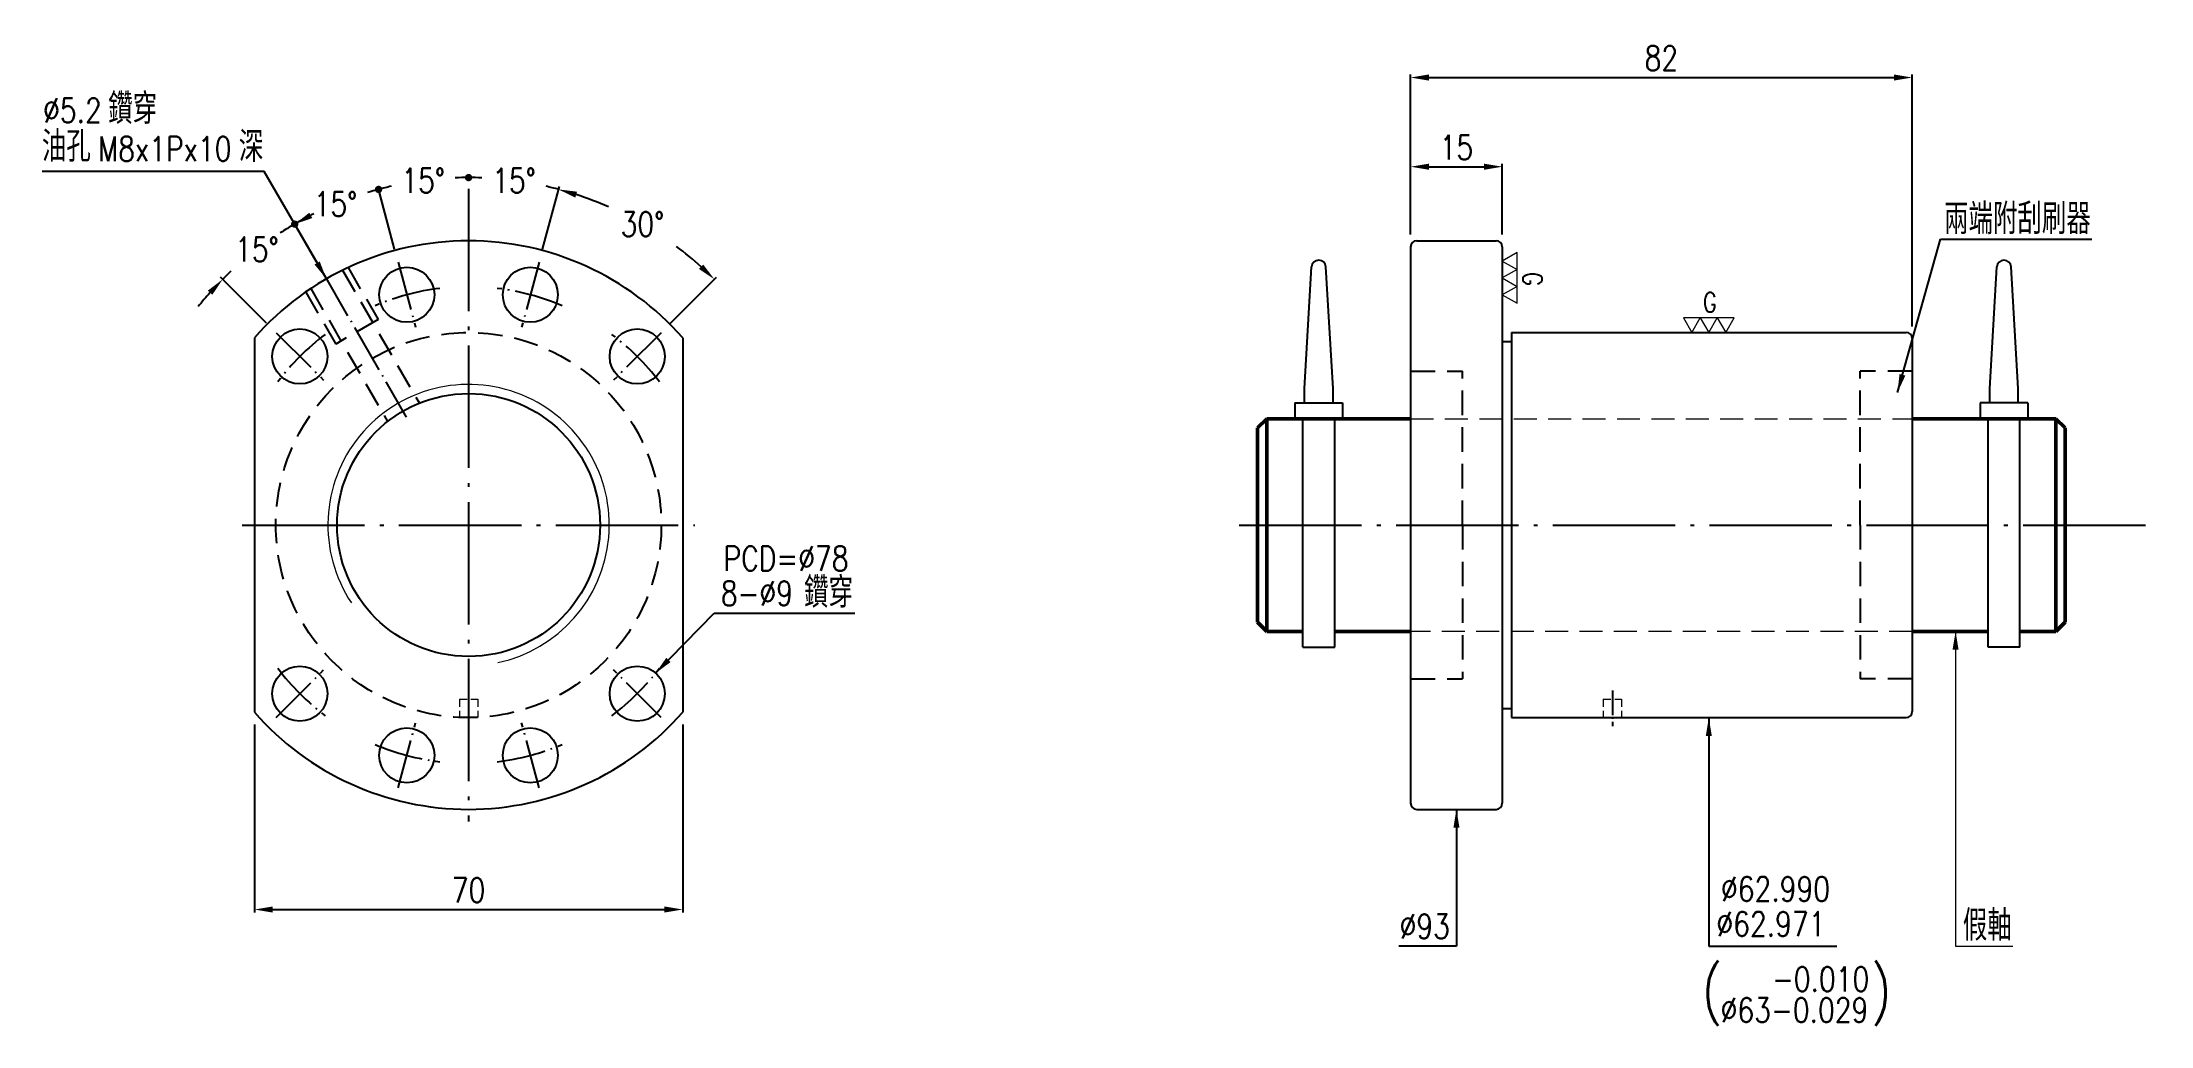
# Model space of a CAD drawing. Header units: millimetres. Extents: x 2692 to 3037, y 343 to 504.
import ezdxf
from ezdxf.enums import TextEntityAlignment as Align

# ---------------------------------------------------------------- set-up
doc = ezdxf.new("R2010")
doc.units = ezdxf.units.MM
doc.header["$LTSCALE"] = 10
for name, pattern in [('C', [2.5625, 2, -0.25, 0.0625, -0.25]), ('H', [0.75, 0.5, -0.25]), ('HIDDEN', [0.375, 0.25, -0.125])]:
    doc.linetypes.add(name, pattern=pattern)
doc.layers.get('0').update_dxf_attribs({"linetype": 'CONTINUOUS'})
doc.layers.get('DEFPOINTS').update_dxf_attribs({"linetype": 'CONTINUOUS'})
for name, color, linetype, lineweight in [('03', 6, 'CONTINUOUS', 15), ('04', 4, 'CONTINUOUS', 5), ('05', 5, 'HIDDEN', 9), ('3', 4, 'CONTINUOUS', 15), ('AM_0', 7, 'CONTINUOUS', 50)]:
    doc.layers.add(name, color=color, linetype=linetype, lineweight=lineweight)
for name, color, linetype in [('C', 5, 'C'), ('DIM', 6, 'CONTINUOUS'), ('H', 2, 'H'), ('txt', 3, 'CONTINUOUS')]:
    doc.layers.add(name, color=color, linetype=linetype)
doc.styles.add('SIMPLEX', font='SIMPLEX.shx', dxfattribs={"width": 0.8, "height": 4, "bigfont": 'chineset.shx'})
doc.dimstyles.new('STANDARD$0', dxfattribs={"dimscale": 0, "dimtxt": 4, "dimasz": 3, "dimexe": 2, "dimexo": 2, "dimgap": 1.7, "dimtad": 1, "dimdec": 3, "dimrnd": 0.0005, "dimdsep": 46, "dimtxsty": 'SIMPLEX', "dimcen": 0.09, "dimclrd": 6, "dimclre": 6, "dimclrt": 3, "dimadec": 1, "dimazin": 2, "dimtp": -0.1, "dimtm": 0.2, "dimtfac": 1, "dimtdec": 3, "dimtmove": 2, "dimatfit": 3, "dimfxl": 0, "dimtvp": 0.790698, "dimarcsym": 0})
doc.dimstyles.new('STANDARD$2', dxfattribs={"dimscale": 0, "dimtxt": 4, "dimasz": 3, "dimexe": 2.2, "dimexo": 2.2, "dimgap": 2.2, "dimtad": 0, "dimtih": 1, "dimtoh": 1, "dimdec": 3, "dimrnd": 0.0005, "dimdsep": 46, "dimtxsty": 'SIMPLEX', "dimcen": 0.09, "dimclrd": 6, "dimclre": 6, "dimclrt": 3, "dimadec": 1, "dimazin": 2, "dimtp": -0.1, "dimtm": 0.2, "dimtfac": 1, "dimtdec": 3, "dimtmove": 2, "dimatfit": 3, "dimfxl": 0, "dimtvp": 0.790698, "dimlwd": -1, "dimlwe": -1, "dimarcsym": 0})
doc.dimstyles.new('STANDARD$7', dxfattribs={"dimscale": 0, "dimtxt": 4, "dimasz": 3, "dimexe": 1.2, "dimexo": 1.2, "dimgap": 1.2, "dimtad": 1, "dimdec": 3, "dimrnd": 0.0005, "dimdsep": 46, "dimtxsty": 'SIMPLEX', "dimcen": 0.09, "dimclrd": 6, "dimclre": 6, "dimclrt": 3, "dimadec": 1, "dimazin": 2, "dimtp": -0.1, "dimtm": 0.2, "dimtfac": 1, "dimtdec": 3, "dimtmove": 2, "dimatfit": 3, "dimfxl": 0, "dimtvp": 0.790698, "dimlwd": -1, "dimlwe": -1, "dimarcsym": 0})

# ---------------------------------------------------------------- blocks, each defined once
blk = doc.blocks.new('研磨加工')
at = {"layer": '3'}
for points in [[(-0.58, 1), (-1.73, 1), (-1.15, 0)], [(0.58, 1), (-0.58, 1), (0, 0)], [(1.73, 1), (0.58, 1), (1.15, 0)]]:
    blk.add_lwpolyline(points, close=True, dxfattribs=at)
at = {"layer": '3', "style": 'SIMPLEX', "width": 0.8}
blk.add_text('G', height=1.32, dxfattribs=at).set_placement((-0.4, 2.06), align=Align.MIDDLE_LEFT)
blk = doc.blocks.new('*D55')
at = {"color": 6, "lineweight": -2}
for p, q in [((2915.99, 472.36), (2915.99, 498.56)), ((2918.99, 498.06), (2994.99, 498.06)), ((2997.99, 457.36), (2997.99, 498.56))]:
    blk.add_line(p, q, dxfattribs=at)
at = {"color": 6}
for points in [[(2918.99, 498.56), (2918.99, 497.56), (2915.99, 498.06)], [(2994.99, 498.56), (2994.99, 497.56), (2997.99, 498.06)]]:
    blk.add_solid(points, dxfattribs=at)
at = {"layer": 'DEFPOINTS', "color": 0}
for p in [(2997.99, 498.06), (2915.99, 470.36), (2997.99, 455.36)]:
    blk.add_point(p, dxfattribs=at)
at = {"color": 3, "insert": (2956.99, 501.22), "char_height": 4, "attachment_point": 5, "style": 'SIMPLEX'}
blk.add_mtext('82', dxfattribs=at)
blk = doc.blocks.new('*D56')
at = {"color": 6}
for p, q in [((2774.11, 469.97), (2776.86, 480.24)), ((2795.05, 457.88), (2802.57, 465.4))]:
    blk.add_line(p, q, dxfattribs=at)
for start, end in [(66.2775, 71.9754), (48.0246, 53.2952)]:
    blk.add_arc((2762.02, 424.86), 56.84, start, end, dxfattribs=at)
for points in [[(2779.47, 478.42), (2779.75, 479.38), (2776.73, 479.76)], [(2800.38, 467.47), (2799.69, 466.75), (2802.21, 465.05)]]:
    blk.add_solid(points, dxfattribs=at)
at = {"layer": 'DEFPOINTS', "color": 0}
for p in [(2794.62, 471.41), (2773.54, 467.84), (2770.69, 457.22), (2793.49, 456.32), (2785.71, 448.54)]:
    blk.add_point(p, dxfattribs=at)
at = {"color": 3, "insert": (2790.44, 474.08), "char_height": 4, "attachment_point": 5, "style": 'SIMPLEX'}
blk.add_mtext('30°', dxfattribs=at)
blk = doc.blocks.new('*D57')
at = {"color": 6}
for p, q in [((2762.02, 482.06), (2762.02, 482.19)), ((2774.11, 469.97), (2776.86, 480.24))]:
    blk.add_line(p, q, dxfattribs=at)
for start, end in [(87.811, 90), (75, 77.1232)]:
    blk.add_arc((2762.02, 424.86), 56.84, start, end, dxfattribs=at)
at = {"layer": 'DEFPOINTS', "color": 0}
for p in [(2762.02, 479.86), (2771.89, 480.83), (2773.54, 467.84), (2770.69, 457.22), (2762.02, 369.86)]:
    blk.add_point(p, dxfattribs=at)
at = {"color": 3, "insert": (2769.44, 481.21), "char_height": 4, "attachment_point": 5, "style": 'SIMPLEX'}
blk.add_mtext('15°', dxfattribs=at)
blk = doc.blocks.new('_None')
blk = doc.blocks.new('*D58')
at = {"color": 6}
for p, q in [((2749.94, 469.97), (2747.18, 480.24)), ((2762.02, 482.06), (2762.02, 482.19))]:
    blk.add_line(p, q, dxfattribs=at)
for start, end in [(102.8768, 105), (90, 92.189)]:
    blk.add_arc((2762.02, 424.86), 56.84, start, end, dxfattribs=at)
at = {"layer": 'DEFPOINTS', "color": 0}
for p in [(2757.07, 481.48), (2762.02, 479.86), (2750.51, 467.84), (2753.35, 457.22), (2762.02, 369.86)]:
    blk.add_point(p, dxfattribs=at)
at = {"color": 3, "insert": (2754.6, 481.21), "char_height": 4, "attachment_point": 5, "style": 'SIMPLEX'}
blk.add_mtext('15°', dxfattribs=at)
blk = doc.blocks.new('*D59')
at = {"color": 6}
for p, q in [((2747.36, 479.58), (2747.18, 480.24)), ((2749.94, 469.97), (2747.4, 479.45)), ((2737.15, 467.94), (2733.36, 474.51))]:
    blk.add_line(p, q, dxfattribs=at)
for start, end in [(105, 106.8791), (118.3602, 120)]:
    blk.add_arc((2762.02, 424.86), 56.84, start, end, dxfattribs=at)
at = {"layer": 'DEFPOINTS', "color": 0}
for p in [(2742.58, 478.26), (2738.25, 466.03), (2750.51, 467.84), (2753.35, 457.22), (2751.85, 442.49)]:
    blk.add_point(p, dxfattribs=at)
at = {"color": 3, "insert": (2740.27, 477.37), "char_height": 4, "attachment_point": 5, "style": 'SIMPLEX'}
blk.add_mtext('15°', dxfattribs=at)
blk = doc.blocks.new('*D60')
at = {"color": 6}
for p, q in [((2737.15, 467.94), (2733.36, 474.51)), ((2729, 457.88), (2721.48, 465.4))]:
    blk.add_line(p, q, dxfattribs=at)
for start, end in [(116.4185, 116.9754), (120, 122.7807), (133.0935, 135), (138.0246, 141.0493)]:
    blk.add_arc((2762.02, 424.86), 56.84, start, end, dxfattribs=at)
for points in [[(2736.48, 475.07), (2736, 475.95), (2733.61, 474.08)], [(2719.41, 463.21), (2720.13, 462.52), (2721.83, 465.05)]]:
    blk.add_solid(points, dxfattribs=at)
at = {"layer": 'DEFPOINTS', "color": 0}
for p in [(2729.42, 471.41), (2738.25, 466.03), (2730.56, 456.32), (2738.34, 448.54), (2751.85, 442.49)]:
    blk.add_point(p, dxfattribs=at)
at = {"color": 3, "insert": (2727.42, 469.95), "char_height": 4, "attachment_point": 5, "style": 'SIMPLEX'}
blk.add_mtext('15°', dxfattribs=at)
blk = doc.blocks.new('*D61')
at = {"color": 6, "lineweight": -2}
for p, q in [((2727.02, 392.24), (2727.02, 361.47)), ((2797.02, 392.24), (2797.02, 361.47)), ((2730.02, 361.97), (2794.02, 361.97))]:
    blk.add_line(p, q, dxfattribs=at)
at = {"color": 6}
for points in [[(2730.02, 362.47), (2730.02, 361.47), (2727.02, 361.97)], [(2794.02, 362.47), (2794.02, 361.47), (2797.02, 361.97)]]:
    blk.add_solid(points, dxfattribs=at)
at = {"layer": 'DEFPOINTS', "color": 0}
for p in [(2727.02, 394.24), (2797.02, 394.24), (2797.02, 361.97)]:
    blk.add_point(p, dxfattribs=at)
at = {"color": 3, "insert": (2762.02, 365.13), "char_height": 4, "attachment_point": 5, "style": 'SIMPLEX'}
blk.add_mtext('70', dxfattribs=at)
blk = doc.blocks.new('*D62')
at = {"color": 6, "lineweight": -2}
for p, q in [((2915.99, 472.36), (2915.99, 483.97)), ((2918.99, 483.47), (2927.99, 483.47)), ((2930.99, 472.36), (2930.99, 483.97))]:
    blk.add_line(p, q, dxfattribs=at)
at = {"color": 6}
for points in [[(2918.99, 483.97), (2918.99, 482.97), (2915.99, 483.47)], [(2927.99, 483.97), (2927.99, 482.97), (2930.99, 483.47)]]:
    blk.add_solid(points, dxfattribs=at)
at = {"layer": 'DEFPOINTS', "color": 0}
for p in [(2930.99, 483.47), (2915.99, 470.36), (2930.99, 470.36)]:
    blk.add_point(p, dxfattribs=at)
at = {"color": 3, "insert": (2923.49, 486.63), "char_height": 4, "attachment_point": 5, "style": 'SIMPLEX'}
blk.add_mtext('15', dxfattribs=at)

msp = doc.modelspace()

# ---------------------------------------------------------------- linework, layer by layer
for p, q in [((2915.9937, 470.3569), (2915.9937, 379.3569)), ((2916.9937, 471.3569), (2929.9937, 471.3569)), ((2930.9937, 470.3569), (2930.9937, 394.8569)), ((2898.6564, 447.1912), (2899.8264, 467.073)), ((2903.331, 447.1912), (2902.161, 467.073)), ((3010.6564, 447.1912), (3011.8264, 467.073)), ((3015.331, 447.1912), (3014.161, 467.073)), ((2727.0234, 455.4714), (2727.0234, 394.2423)), ((2797.0234, 455.4714), (2797.0234, 394.2423)), ((2932.4937, 456.3569), (2996.9937, 456.3569)), ((2932.4937, 456.3569), (2932.4937, 394.8569)), ((2997.9937, 455.3569), (2997.9937, 394.3569)), ((2930.9937, 454.8569), (2932.4937, 454.8569)), ((2897.0982, 444.8539), (2904.8892, 444.8539)), ((2897.0982, 444.8539), (2897.0982, 442.2569)), ((2898.072, 444.8539), (2903.9153, 444.8539)), ((2898.6564, 444.8539), (2898.6564, 447.1912)), ((2903.331, 444.8539), (2903.331, 447.1912)), ((2904.8892, 444.8539), (2904.8892, 442.2569)), ((3016.8892, 444.8539), (3009.0982, 444.8539)), ((3009.0982, 444.8539), (3009.0982, 442.2569)), ((3015.9153, 444.8539), (3010.072, 444.8539)), ((3010.6564, 444.8539), (3010.6564, 447.1912)), ((3015.331, 444.8539), (3015.331, 447.1912)), ((3016.8892, 444.8539), (3016.8892, 442.2569)), ((2898.3967, 404.8598), (2898.3967, 442.2569)), ((2903.5907, 404.8598), (2903.5907, 442.2569)), ((3010.3967, 404.8598), (3010.3967, 442.2569)), ((3015.5907, 404.8598), (3015.5907, 442.2569)), ((2898.3967, 404.8598), (2903.5907, 404.8598)), ((3015.5907, 404.8598), (3010.3967, 404.8598)), ((2930.9937, 394.8569), (2932.4937, 394.8569)), ((2930.9937, 394.8569), (2930.9937, 379.3569)), ((2932.4937, 394.8569), (2932.4937, 393.3569)), ((2932.4937, 393.3569), (2996.9937, 393.3569)), ((2916.9937, 378.3569), (2929.9937, 378.3569))]:
    msp.add_line(p, q)
for centre, radius in [((2751.9294, 462.528), 4.5), ((2772.1173, 462.528), 4.5), ((2734.4462, 452.434), 4.5), ((2789.6006, 452.434), 4.5), ((2762.0234, 424.8569), 21.5), ((2734.4462, 397.2797), 4.5), ((2789.6006, 397.2797), 4.5), ((2751.9294, 387.1857), 4.5), ((2772.1173, 387.1857), 4.5)]:
    msp.add_circle(centre, radius)
for centre, radius, start, end in [((2762.0234, 424.8569), 46.5, 41.176225, 138.823775), ((2916.9937, 470.3569), 1, 90, 180), ((2929.9937, 470.3569), 1, 360, 90), ((2900.9937, 467.0169), 1.1687, 2.753997, 177.246003), ((3012.9937, 467.0169), 1.1687, 2.753997, 177.246003), ((2996.9937, 455.3569), 1, 0, 90), ((2762.0234, 424.8569), 46.5, 221.176225, 318.823775), ((2996.9937, 394.3569), 1, 270, 0), ((2916.9937, 379.3569), 1, 180, 270), ((2929.9937, 379.3569), 1, 270, 0)]:
    msp.add_arc(centre, radius, start, end)
at = {"layer": '04'}
msp.add_arc((2762.0234, 424.8569), 23, 282.028299, 213.625946, dxfattribs=at)
at = {"layer": '05', "ltscale": 1.5}
for p, q in [((2915.9937, 442.2569), (2997.9937, 442.2569)), ((2997.9937, 407.4569), (2915.9937, 407.4569))]:
    msp.add_line(p, q, dxfattribs=at)
at = {"layer": '05', "ltscale": 0.5}
for p, q in [((2760.5234, 396.3569), (2760.5234, 393.3926)), ((2760.5234, 396.3569), (2763.5234, 396.3569)), ((2763.5234, 396.3569), (2763.5234, 393.3926)), ((2947.4937, 396.3569), (2947.4937, 393.3569)), ((2947.4937, 396.3569), (2950.4937, 396.3569)), ((2950.4937, 396.3569), (2950.4937, 393.3569))]:
    msp.add_line(p, q, dxfattribs=at)
at = {"layer": 'AM_0'}
for p, q in [((2892.4937, 442.2569), (2890.9937, 440.7569)), ((2892.4937, 442.2569), (2915.9937, 442.2569)), ((2892.4937, 442.2569), (2892.4937, 407.4569)), ((2997.9937, 442.2569), (3021.4937, 442.2569)), ((3021.4937, 442.2569), (3021.4937, 407.4569)), ((3021.4937, 442.2569), (3022.9937, 440.7569)), ((2890.9937, 440.7569), (2890.9937, 408.9569)), ((3022.9937, 440.7569), (3022.9937, 408.9569)), ((2892.4937, 407.4569), (2890.9937, 408.9569)), ((2892.4937, 407.4569), (2898.3967, 407.4569)), ((2903.5907, 407.4569), (2915.9937, 407.4569)), ((2997.9937, 407.4569), (3010.3967, 407.4569)), ((3015.5907, 407.4569), (3021.4937, 407.4569)), ((3021.4937, 407.4569), (3022.9937, 408.9569))]:
    msp.add_line(p, q, dxfattribs=at)
at = {"layer": 'C', "color": 1}
for p, q in [((2762.0234, 479.8569), (2762.0234, 376.3569)), ((2725.0234, 424.8569), (2799.0234, 424.8569)), ((2887.9937, 424.8569), (3036.9937, 424.8569))]:
    msp.add_line(p, q, dxfattribs=at)
at = {"layer": 'C', "color": 1, "ltscale": 0.4}
for p, q in [((2738.2508, 466.0322), (2751.8454, 442.4857)), ((2750.5059, 467.8406), (2753.353, 457.2154)), ((2773.5408, 467.8406), (2770.6938, 457.2154)), ((2730.5571, 456.3231), (2738.3353, 448.5449)), ((2793.4896, 456.3231), (2785.7115, 448.5449)), ((2730.5571, 393.3906), (2738.3353, 401.1688)), ((2793.4896, 393.3906), (2785.7115, 401.1688)), ((2750.5059, 381.8732), (2753.353, 392.4983)), ((2773.5408, 381.8732), (2770.6938, 392.4983))]:
    msp.add_line(p, q, dxfattribs=at)
at = {"layer": 'C', "color": 1, "ltscale": 0.2}
msp.add_line((2948.9937, 397.7796), (2948.9937, 391.9469), dxfattribs=at)
at = {"layer": 'C', "color": 1, "ltscale": 0.4}
for start, end in [(96.913115, 113.086885), (66.913115, 83.086885), (126.913115, 143.086885), (36.913115, 53.086885), (216.913115, 233.086885), (306.913115, 323.086885), (246.913115, 263.086885), (276.913115, 293.086885)]:
    msp.add_arc((2762.0234, 424.8569), 39, start, end, dxfattribs=at)
at = {"layer": 'DIM', "const_width": 0.6}
for points in [[(2747.0133, 479.7557, 1), (2747.6133, 479.7557, 1)], [(2761.7234, 481.6923, 1), (2762.3234, 481.6923, 1)], [(2733.3056, 474.0778, 1), (2733.9056, 474.0778, 1)]]:
    msp.add_lwpolyline(points, format="xyb", close=True, dxfattribs=at)
at = {"layer": 'H', "color": 5, "ltscale": 0.8}
for p, q in [((2741.4199, 466.5431), (2753.9766, 444.7942)), ((2742.3237, 466.9778), (2747.2375, 458.4668)), ((2735.3955, 462.9778), (2740.3093, 454.4668)), ((2736.2238, 463.5431), (2748.7805, 441.7942)), ((2747.2375, 458.4668), (2740.3093, 454.4668)), ((2915.9937, 450.0069), (2924.4937, 450.0069)), ((2924.4937, 424.8569), (2924.4937, 450.0069)), ((2989.4937, 424.8569), (2989.4937, 450.0069)), ((2997.9937, 450.0069), (2989.4937, 450.0069)), ((2924.4937, 424.8569), (2924.4937, 399.7069)), ((2989.4937, 424.8569), (2989.4937, 399.7069)), ((2915.9937, 399.7069), (2924.4937, 399.7069)), ((2997.9937, 399.7069), (2989.4937, 399.7069))]:
    msp.add_line(p, q, dxfattribs=at)
msp.add_circle((2762.0234, 424.8569), 31.5, dxfattribs=at)

# ---------------------------------------------------------------- block references
at = {"layer": '03', "xscale": 2.400000000000091, "yscale": 2.400000000000091, "zscale": 2.400000000000091, "rotation": 270.0000000000109}
msp.add_blockref('研磨加工', (2930.9937, 465.288), dxfattribs=at)
at = {"layer": '03', "xscale": 2.399999999999977, "yscale": 2.399999999999977, "zscale": 2.399999999999977}
msp.add_blockref('研磨加工', (2964.7437, 456.3569), dxfattribs=at)

# ---------------------------------------------------------------- texts
at = {"layer": '03', "color": 3, "style": 'SIMPLEX', "width": 0.8}
msp.add_text('假軸', height=5, dxfattribs=at).set_placement((3010.267, 359.6319), align=Align.MIDDLE)
at = {"layer": '03', "color": 3, "style": 'SIMPLEX'}
for s, insert, char_height, attachment_point in [('%%C5.2', (2697.273, 492.6825), 4, 5), ('鑽穿', (2703.1197, 490.4562), 5, 7), ('油孔', (2692.2752, 484.2777), 5, 7), ('深', (2724.4738, 484.2618), 5, 7), ('M8x1Px10', (2712.3621, 486.3903), 4, 5), ('PCD=%%C78', (2813.9197, 419.3838), 4, 5), ('8-%%C9', (2809.155, 413.6828), 4, 5), ('鑽穿', (2816.859, 411.3351), 5, 7), ('%%C62.990', (2975.6519, 365.3232), 4, 5), ('%%C93', (2918.3136, 359.2219), 4, 5), ('%%C62.971', (2974.9006, 359.5973), 4, 5), ('(         ', (2965.2878, 347.6069), 7, 5), ('-0.010', (2983.0248, 350.5775), 4, 5), (')         ', (2992.9237, 347.6069), 7, 5), ('%%C63-0.029', (2978.7512, 345.5173), 4, 5)]:
    msp.add_mtext(s, dxfattribs=dict(at, insert=insert, char_height=char_height, attachment_point=attachment_point))
at = {"layer": 'txt', "insert": (3003.1873, 472.4317), "char_height": 5, "attachment_point": 7, "style": 'SIMPLEX'}
msp.add_mtext('兩端附刮刷器', dxfattribs=at)

# ---------------------------------------------------------------- dimensions: what is measured, and where the dimension line sits
for base, p1, p2, picture, middle in [((2997.9937, 498.0609), (2915.9937, 470.3569), (2997.9937, 455.3569), '*D55', (2956.9937, 501.2237)), ((2930.9937, 483.4683), (2915.9937, 470.3569), (2930.9937, 470.3569), '*D62', (2923.4937, 486.6311)), ((2797.0234, 361.9657), (2727.0234, 394.2423), (2797.0234, 394.2423), '*D61', (2762.0234, 365.1285))]:
    dim = msp.add_linear_dim(base=base, p1=p1, p2=p2, dimstyle='STANDARD$0', override={"dimscale": 1, "dimexe": 0.5, "dimtad": 0})
    dim.commit()
    dim.dimension.update_dxf_attribs({"geometry": picture, "text_midpoint": middle})
for base, line1, line2, override, picture, middle in [((2757.0699, 481.4761), ((2762.0234, 479.8569), (2762.0234, 369.8569)), ((2750.5059, 467.8406), (2753.353, 457.2154)), {"dimscale": 1, "dimexe": 0.5, "dimblk": 'None'}, '*D58', (2754.6049, 481.2061)), ((2771.8928, 480.8289), ((2762.0234, 479.8569), (2762.0234, 369.8569)), ((2773.5408, 467.8406), (2770.6938, 457.2154)), {"dimscale": 1, "dimexe": 0.5, "dimblk": 'None'}, '*D57', (2769.4419, 481.2061)), ((2742.5845, 478.2647), ((2738.2508, 466.0322), (2751.8454, 442.4857)), ((2750.5059, 467.8406), (2753.353, 457.2154)), {"dimscale": 1, "dimexe": 0.5, "dimblk": 'None'}, '*D59', (2740.2734, 477.366)), ((2729.4239, 471.4138), ((2730.5571, 456.3231), (2738.3353, 448.5449)), ((2738.2508, 466.0322), (2751.8454, 442.4857)), {"dimscale": 1, "dimexe": 0.5}, '*D60', (2727.4241, 469.9475))]:
    dim = msp.add_angular_dim_2l(base=base, line1=line1, line2=line2, dimstyle='STANDARD$2', override=override)
    dim.commit()
    dim.dimension.update_dxf_attribs({"geometry": picture, "text_midpoint": middle, "dimtype": 162})
dim = msp.add_angular_dim_2l(base=(2794.6229, 471.4138), line1=((2793.4896, 456.3231), (2785.7115, 448.5449)), line2=((2773.5408, 467.8406), (2770.6938, 457.2154)), dimstyle='STANDARD$2', override={"dimscale": 1, "dimexe": 0.5})
dim.commit()
dim.dimension.update_dxf_attribs({"geometry": '*D56', "text_midpoint": (2790.4411, 474.0778)})

# ---------------------------------------------------------------- leaders
for points in [[(2738.7734, 465.127), (2728.6229, 482.7082), (2692.3257, 482.7082)], [(2995.5842, 446.5424), (3002.6058, 471.623), (3027.3449, 471.623)], [(2792.5937, 400.6399), (2802.1576, 410.4569), (2825.1695, 410.4569)], [(2964.7437, 393.3569), (2964.7437, 355.996), (2985.6738, 355.996)], [(2923.4937, 378.3569), (2923.4937, 355.996), (2914.0597, 355.996)]]:
    msp.add_leader(points, dimstyle='STANDARD$7', override={"dimscale": 1, "dimgap": 1.2, "dimtad": 0})
at = {"layer": '03'}
msp.add_leader([(3005.0779, 407.4569), (3005.0779, 355.996), (3014.4153, 355.996)], dimstyle='STANDARD$7', override={"dimscale": 1, "dimgap": 1.2, "dimtad": 0}, dxfattribs=at)

doc.saveas('drawing.dxf')
